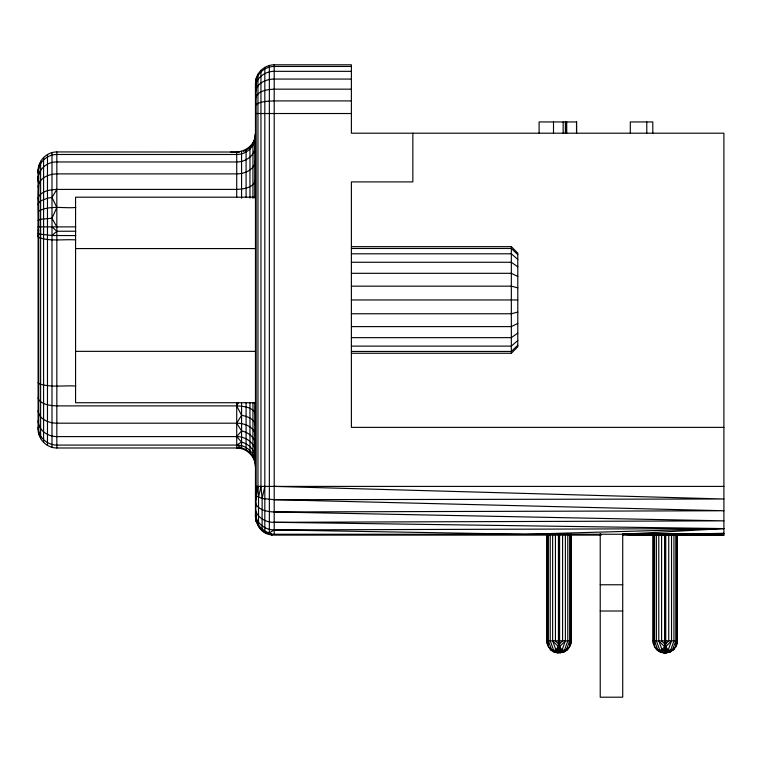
<?xml version="1.0" encoding="UTF-8"?>
<svg xmlns="http://www.w3.org/2000/svg" width="762" height="762" viewBox="0 0 762 762"><rect width="100%" height="100%" fill="white"/><g stroke="black" fill="none" stroke-linecap="round" stroke-linejoin="round"><path stroke-width="1.14" d="M546.83 534.286L546.83 640.861C546.773 646.728 552.641 654.32 559.003 651.205L559.584 649.072L559.584 534.286M652.977 534.286L652.977 640.861C652.92 646.728 658.787 654.32 665.159 651.205L665.731 649.072L665.731 534.286M75.771 239.897C63.57 239.058 50.54 241.659 38.738 237.487L38.1 236.639C39.129 218.98 37.719 201.33 38.738 183.709C35.081 172.355 45.577 161.458 56.836 161.973L236.715 161.973C245.793 162.096 255.308 155.362 255.46 145.742M622.697 535.115L723.9 535.115L723.9 133.198L351.396 133.198L351.396 64.799L274.196 64.799C265.909 64.846 258.28 70.704 256.099 78.686L256.099 486.404L255.46 494.157L256.242 496.043C255.127 511.807 252.793 534.391 274.196 535.115L601.323 535.115M677.332 534.286L677.332 640.861C677.57 651.681 663.55 656.511 656.377 649.072C659.778 652.653 666.417 654.491 670.417 650.891L673.941 640.861L673.941 534.286M567.785 534.286L567.785 640.861L564.271 650.891C560.289 654.444 553.65 652.548 550.231 649.072C557.441 656.444 571.405 651.681 571.186 640.861L571.186 534.286M255.46 136.388C255.48 146.314 246.507 154.581 236.715 154.486L56.836 154.486C46.882 154.381 37.833 162.935 38.1 173.031L38.738 174.003M255.46 465.811C255.489 456.181 246.745 446.427 236.715 447.989L56.836 447.989C46.806 448.046 38.033 439.274 38.1 429.254L38.1 170.669C38.033 160.639 46.806 151.867 56.836 151.933L239.63 152.029M256.099 78.686L255.46 83.534L255.46 516.379L256.242 521.741M254.822 197.939L254.822 138.046L255.46 133.198M255.46 134.179L254.822 138.979L252.946 143.456M38.1 172.583L38.424 170.24M255.46 84.563C255.432 74.628 264.404 66.37 274.196 66.465L351.396 66.465M38.1 178.203L38.424 176.098M255.46 87.554C255.603 77.934 265.119 71.209 274.196 71.333L351.396 71.333M257.966 74.171L257.966 486.404L255.46 501.386L256.242 504.949C252.708 515.36 265.033 522.837 274.196 522.303L723.9 528.59L622.716 534.248L274.196 534.248C264.147 535.619 255.708 525.961 255.46 516.379M38.1 187.138L38.529 184.852M255.46 92.316C256.099 83.277 266.214 79.048 274.196 79.067L351.396 79.067M255.46 160.639C254.822 169.678 244.697 173.907 236.715 173.888L56.836 173.888C49.768 174.003 41.796 176.822 38.738 183.709M258.528 526.656L258.528 497.376L260.947 486.404L260.947 70.285M269.348 532.838L274.196 529.923L723.9 528.59L525.285 534.248L274.196 529.923C265.519 530.028 257.213 523.999 255.46 515.36C255.375 524.989 263.433 531.581 271.948 534.105L271.948 534.981L262.118 530.704L262.118 498.481L264.824 486.404M38.1 170.669L38.738 167.897M38.1 236.639L38.738 233.972L38.1 233.41M38.1 198.777L38.529 197.158M255.46 98.527C257.261 90.611 267.433 89.506 274.196 89.164L351.396 89.164M255.46 180.042C253.651 187.957 243.488 189.062 236.715 189.405L56.836 189.405C50.397 189.671 42.748 190.69 38.738 196.348M38.1 204.616L38.738 202.692L40.615 200.911L47.473 198.187L51.987 197.453L56.836 189.405M565.385 534.286L565.385 640.861L562.042 650.015L562.346 650.786L564.271 650.891L567.214 649.643C563.385 653.567 557.498 652.682 552.812 651.205L557.994 652.567L567.785 649.072L564.871 651.386L560.384 652.748M569.633 640.861L566.233 650.357L565.013 650.786L569.633 646.662L569.633 534.286M671.532 534.286L671.532 640.861L668.188 650.015L669.15 651.901L673.36 649.643L671.017 651.386L666.531 652.748L669.617 651.967L666.055 652.329M675.78 640.861L672.436 650.015C668.407 653.901 660.321 653.177 656.377 649.072M230.8 152.019C240.83 153.324 252.174 148.552 254.822 138.046M56.836 226.885L51.987 218.256L56.836 207.483L51.987 197.453M255.46 105.756L256.099 104.508C261.395 101.07 268.11 101.222 274.196 100.908L351.396 100.908M238.335 402.727L236.715 405.889L241.573 415.309C247.212 416.309 254.67 418.833 255.46 425.425M241.573 415.309L236.715 423.186L56.836 423.186C49.111 423.158 38.9 419.529 38.1 410.651M565.385 640.861L559.584 646.662L558.432 646.662L554.164 651.748L552.802 651.205M671.532 640.861L665.731 646.662L664.578 646.662L660.968 650.891L656.949 649.643M560.794 652.253L564.871 651.386L566.28 650.015C561.194 652.472 554.374 654.158 550.231 649.072M654.529 534.286L654.529 646.662L657.882 650.015L662.13 650.015L667.464 652.12L671.017 651.386L675.78 646.662L675.78 534.286M660.978 650.862L660.311 651.748L657.939 650.357L654.529 640.861M249.965 147.295L251.165 145.761M255.46 444.808C255.222 437.378 248.326 432.321 241.573 430.94L236.715 436.597L56.836 436.597C47.892 436.721 38.291 430.273 38.1 420.71M351.396 353.263L511.34 353.263L517.789 346.815L517.789 253.108L511.34 246.65L351.396 246.65M517.789 345.215L511.34 351.444L351.396 351.444M550.802 649.643L554.822 650.891L556.86 650.5L558.432 649.072L564.318 650.338M656.377 534.286L656.377 640.861L659.844 650.338L660.968 650.891L663.007 650.5L664.578 649.072L670.474 650.338L673.941 649.072L670.417 650.891L666.855 650.357L664.578 649.072L664.578 534.286M38.1 220.361L40.615 219.266L51.987 218.256M38.738 233.972L51.987 235.506L56.836 231.238L75.771 231.238M517.789 340.538L511.34 346.119L351.396 346.119M564.871 651.386L567.785 649.072M657.882 650.015L659.159 650.767L659.844 650.338L658.959 651.205L660.702 651.967L664.14 652.567L668.741 652.12L673.941 649.072M246.869 149.647L248.422 148.476M517.789 333.089L511.34 337.652L351.396 337.652M548.383 640.861L551.793 650.348L553.012 650.767L558.432 649.072L562.346 650.786L560.794 651.748L555.984 650.015L552.631 640.861L552.631 534.286M38.738 211.074C49.94 205.007 63.703 208.607 75.771 207.483M665.159 649.643L663.007 650.5L664.14 652.567L660.702 651.967L659.159 650.767L660.702 651.967L665.159 652.748L661.845 652.396L659.159 650.767L659.292 651.386L669.617 651.958L665.159 652.748L661.845 652.396L660.968 650.891L665.15 652.396L670.474 650.338M663.369 651.748L668.731 652.12L670.665 651.577L667.522 652.567L666.474 651.967L668.493 650.786M255.46 458.629C255.375 450.666 249.117 443.932 241.573 442.093L236.715 445.084L56.836 445.084C47.082 445.179 38.081 436.988 38.1 427.072M548.383 534.286L548.383 646.662L551.736 650.015L556.25 651.901L558.527 651.386L562.594 652.12L564.204 651.234M668.741 652.12L670.36 651.234M517.789 323.383L511.34 326.612L351.396 326.612M558.527 651.386L562.042 650.015L559.584 646.662M551.783 650.357L555.698 652.396L557.994 652.567L556.26 651.901L557.994 652.567L556.641 652.567L555.012 651.901L554.822 650.891L557.222 651.748L562.585 652.12L564.518 651.577L561.375 652.567L560.327 651.967L563.47 651.958L557.994 652.567L556.86 650.5L559.003 651.205L560.708 650.357L559.584 649.072M664.674 651.386L668.188 650.015L665.731 646.662M663.007 650.5L665.159 651.205L666.855 650.357L665.731 649.072M561.308 652.12L560.327 651.958L563.004 651.901L565.918 650.5M243.373 151.352L246.088 150.238M556.86 650.5L559.013 649.643M664.578 649.072L662.13 650.015L658.778 640.861L658.778 534.286M558.517 652.043L555.698 652.396L553.002 650.786M517.789 312.087L511.34 313.753L351.396 313.753M670.417 650.891L672.074 650.5M723.9 533.457L635.994 534.895L622.716 534.362L723.9 533.457L622.716 534.248M653.948 534.553L626.888 534.562M274.196 522.303L723.9 520.846L274.196 511.969C267.738 511.75 260.299 510.521 256.242 504.949M256.099 486.404L256.242 496.043L262.118 498.481L274.196 499.691L723.9 499.005L274.196 486.404M274.196 511.969L723.9 510.759L274.196 499.691M255.46 113.519L351.396 113.519M255.46 197.187L75.571 197.187L75.571 402.736L255.46 402.736M38.1 226.885L75.771 226.885M75.771 235.582L51.987 235.506M351.396 248.469L511.34 248.469L517.789 254.698M75.571 248.574L255.46 248.574M351.396 253.794L511.34 253.794L517.789 259.385M351.396 262.271L511.34 262.271L517.789 266.824M351.396 273.31L511.34 273.31L517.789 276.53M351.396 286.16L511.34 286.16L517.789 287.836M351.396 299.961L517.789 299.961M75.571 351.349L255.46 351.349M75.771 386.048C63.57 385.21 50.54 387.82 38.738 383.638L38.1 382.8M723.9 427.377L351.396 427.377L351.396 181.908L412.852 181.908L412.852 133.198M255.46 486.404L723.9 486.404M600.227 584.768L622.716 584.768M600.227 611.01L622.716 611.01M546.83 640.861L571.186 640.861M652.977 640.861L677.332 640.861M653.948 534.914L634.975 534.857L723.9 535.115L676.475 534.981M665.159 651.205L669.15 651.901L666.474 651.967L667.464 652.12M563.004 651.901L559.013 651.205M556.708 652.12L554.164 651.748L557.994 652.567L556.26 651.901M256.242 512.445L255.46 512.359L256.242 517.969M255.46 466.725C255.518 456.695 246.745 447.923 236.715 447.989L236.715 402.393M269.348 65.437L269.348 534.095L271.948 534.591M562.585 652.12L560.794 651.748L560.708 650.357M269.348 534.095L271.948 534.886M556.641 652.567L554.546 651.967M664.14 652.567L659.292 651.386M557.222 651.748L559.003 652.396M38.1 230.153L38.738 230.429M241.573 447.894L236.715 445.084C246.469 444.989 255.47 453.18 255.46 463.096M660.968 650.891L662.407 651.901M51.987 226.885L56.836 231.238M658.778 640.861L664.578 646.662M552.631 640.861L558.432 646.662M241.573 442.093L236.715 436.597C245.669 436.474 255.27 442.932 255.46 452.485M241.573 430.94L236.715 423.186C244.45 423.224 254.651 426.853 255.46 435.731M553.698 650.338L550.231 640.861L550.231 534.286M255.46 414.109L254.822 411.985C250.479 406.794 243.03 406.194 236.715 405.889L56.836 405.889C50.53 405.594 43.082 404.993 38.738 399.802L38.1 397.678M255.46 515.36L256.242 521.456M260.947 486.404L262.118 498.481M666.855 650.357L666.941 651.748M257.966 486.404L258.528 497.376M676.942 534.286L676.942 643.871M668.741 534.286L668.741 640.861L665.731 643.871L664.578 643.871L661.578 640.861L661.578 534.286M653.377 534.286L653.377 643.871M652.805 133.198L652.805 121.949L630.317 121.949L630.317 133.198M646.776 121.949L646.776 133.198M622.716 533.562L622.716 697.201L600.227 697.201L600.227 533.562M576.577 133.198L576.577 121.949L539.105 121.949L539.105 133.198M576.52 121.949L576.52 133.198M570.795 534.286L570.795 643.871M566.728 121.949L566.728 133.198M566.385 121.949L566.385 133.198M566.014 121.949L566.014 133.198M565.375 121.949L565.375 133.198M563.156 121.949L563.156 133.198M562.585 534.286L562.585 640.861L559.584 643.871L558.432 643.871L555.431 640.861L555.431 534.286M558.432 534.286L558.432 649.072M553.498 121.949L553.498 133.198M547.221 534.286L547.221 643.871M511.34 246.65L511.34 353.263M274.196 64.799L274.196 534.248M264.824 67.313L264.824 532.238M254.822 402.784L254.822 461.877M252.946 142.561L252.946 198.282M252.946 402.365L252.946 457.352M249.965 146.447L249.965 198.072M249.965 402.517L249.965 453.476M246.088 149.419L246.088 197.491M246.088 402.536L246.088 450.494M241.573 151.295L241.573 198.206M241.573 402.917L241.573 448.627M236.715 151.933L236.715 197.32M56.836 151.933L56.836 447.989M51.987 152.571L51.987 447.351M47.473 154.438L47.473 445.475M43.586 157.42L43.586 442.503M40.615 161.296L40.615 438.617M38.738 165.821L38.738 434.102M555.012 651.901L554.164 651.748L555.012 651.901M662.788 652.567L660.311 651.748L662.788 652.567"/></g></svg>
